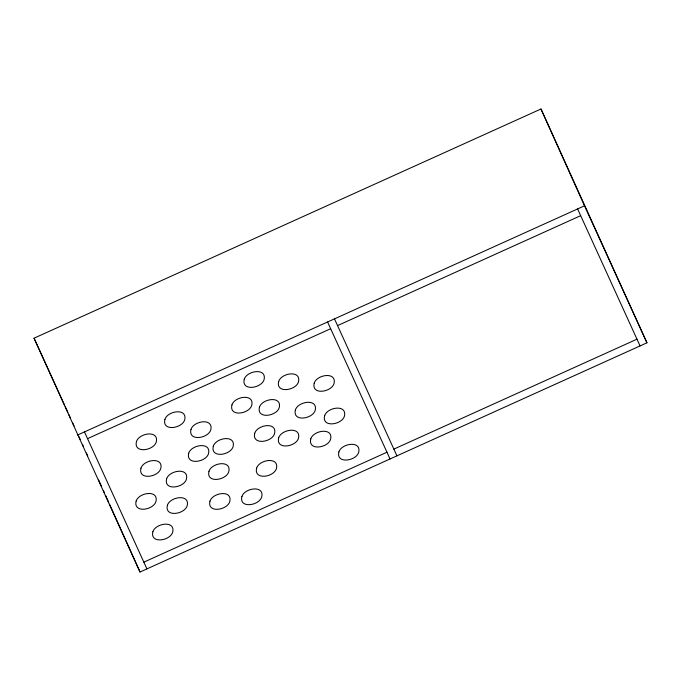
<?xml version="1.0" encoding="UTF-8"?>
<svg xmlns="http://www.w3.org/2000/svg" width="681" height="681" viewBox="0 0 681 681"><rect width="100%" height="100%" fill="white"/><g stroke="black" fill="none" stroke-linecap="round" stroke-linejoin="round"><path stroke-width="1.02" d="M34.05 338.193L540.986 108.986L646.95 342.807L140.014 572.014L34.05 338.193L64.397 404.761M77.566 435.031L584.502 205.815L646.95 342.807M87.534 438.649L330.66 328.719M337.555 325.603L580.68 215.673M143.844 562.157L386.961 452.235M393.856 449.111L636.982 339.181M577.607 208.939L640.055 345.922M334.482 318.861L396.929 455.853M327.587 321.985L390.034 458.968M84.47 431.916L146.917 568.899M65.274 406.693L67.913 412.482M68.79 414.406L70.552 418.262M72.748 423.088L74.067 425.983M78.902 436.598L80.222 439.492M82.427 444.31L83.303 446.242M86.385 452.993L87.704 455.887M540.986 108.986L584.502 205.815M98.677 480.028L101.282 485.834M103.461 490.678L104.329 492.61M105.64 495.521L108.679 502.297M109.556 504.229L140.014 572.014M136.455 441.569C133.374 453.827 153.565 450.754 156.23 442.097C159.311 429.839 139.12 432.912 136.455 441.569M140.967 468.17C137.885 480.428 158.077 477.355 160.742 468.69C163.823 456.44 143.631 459.513 140.967 468.17M136.132 501.097C133.05 513.355 153.242 510.282 155.906 501.625C158.988 489.367 138.796 492.44 136.132 501.097M164.904 419.402C161.823 431.652 182.014 428.579 184.67 419.922C187.752 407.672 167.56 410.745 164.904 419.402M166.615 478.837C163.534 491.086 183.725 488.013 186.381 479.356C189.463 467.106 169.271 470.179 166.615 478.837M152.876 531.767C149.794 544.025 169.986 540.952 172.651 532.287C175.732 520.037 155.54 523.11 152.876 531.767M167.398 505.285C164.317 517.534 184.508 514.461 187.164 505.804C190.246 493.555 170.054 496.628 167.398 505.285M190.995 429.396C187.913 441.654 208.105 438.581 210.761 429.915C213.843 417.666 193.651 420.739 190.995 429.396M188.714 453.214C185.632 465.472 205.824 462.399 208.488 453.742C211.57 441.484 191.378 444.557 188.714 453.214M213.315 446.208C210.233 458.458 230.425 455.385 233.081 446.727C236.162 434.478 215.971 437.551 213.315 446.208M208.973 471.295C205.892 483.553 226.083 480.48 228.739 471.822C231.829 459.564 211.629 462.637 208.973 471.295M231.94 404.923C228.859 417.172 249.05 414.099 251.706 405.442C254.788 393.192 234.596 396.265 231.94 404.923M244.266 379.223C241.185 391.481 261.376 388.408 264.041 379.751C267.122 367.493 246.931 370.566 244.266 379.223M209.961 501.182C206.879 513.431 227.071 510.358 229.735 501.701C232.817 489.452 212.625 492.525 209.961 501.182M259.461 407.187C256.379 419.436 276.571 416.363 279.227 407.706C282.309 395.457 262.117 398.53 259.461 407.187M254.745 433.235C251.664 445.485 271.855 442.412 274.52 433.754C277.601 421.505 257.409 424.578 254.745 433.235M241.9 496.551C238.818 508.801 259.01 505.736 261.674 497.07C264.756 484.821 244.564 487.894 241.9 496.551M278.674 381.479C275.592 393.729 295.784 390.656 298.44 381.998C301.521 369.74 281.33 372.813 278.674 381.479M256.643 468.111C253.562 480.369 273.753 477.296 276.409 468.639C279.491 456.381 259.299 459.454 256.643 468.111M278.674 437.84C275.592 450.09 295.784 447.017 298.44 438.36C301.521 426.11 281.33 429.183 278.674 437.84M295.401 409.911C292.319 422.16 312.511 419.087 315.167 410.43C318.248 398.181 298.057 401.254 295.401 409.911M314.23 383.122C311.149 395.372 331.341 392.299 333.996 383.641C337.078 371.392 316.886 374.465 314.23 383.122M310.791 438.862C307.71 451.12 327.901 448.047 330.557 439.39C333.639 427.132 313.447 430.205 310.791 438.862M324.633 415.725C321.551 427.983 341.743 424.91 344.399 416.253C347.489 403.995 327.289 407.068 324.633 415.725M338.883 451.92C335.801 464.178 355.993 461.105 358.649 452.448C361.73 440.19 341.539 443.263 338.883 451.92"/></g></svg>
